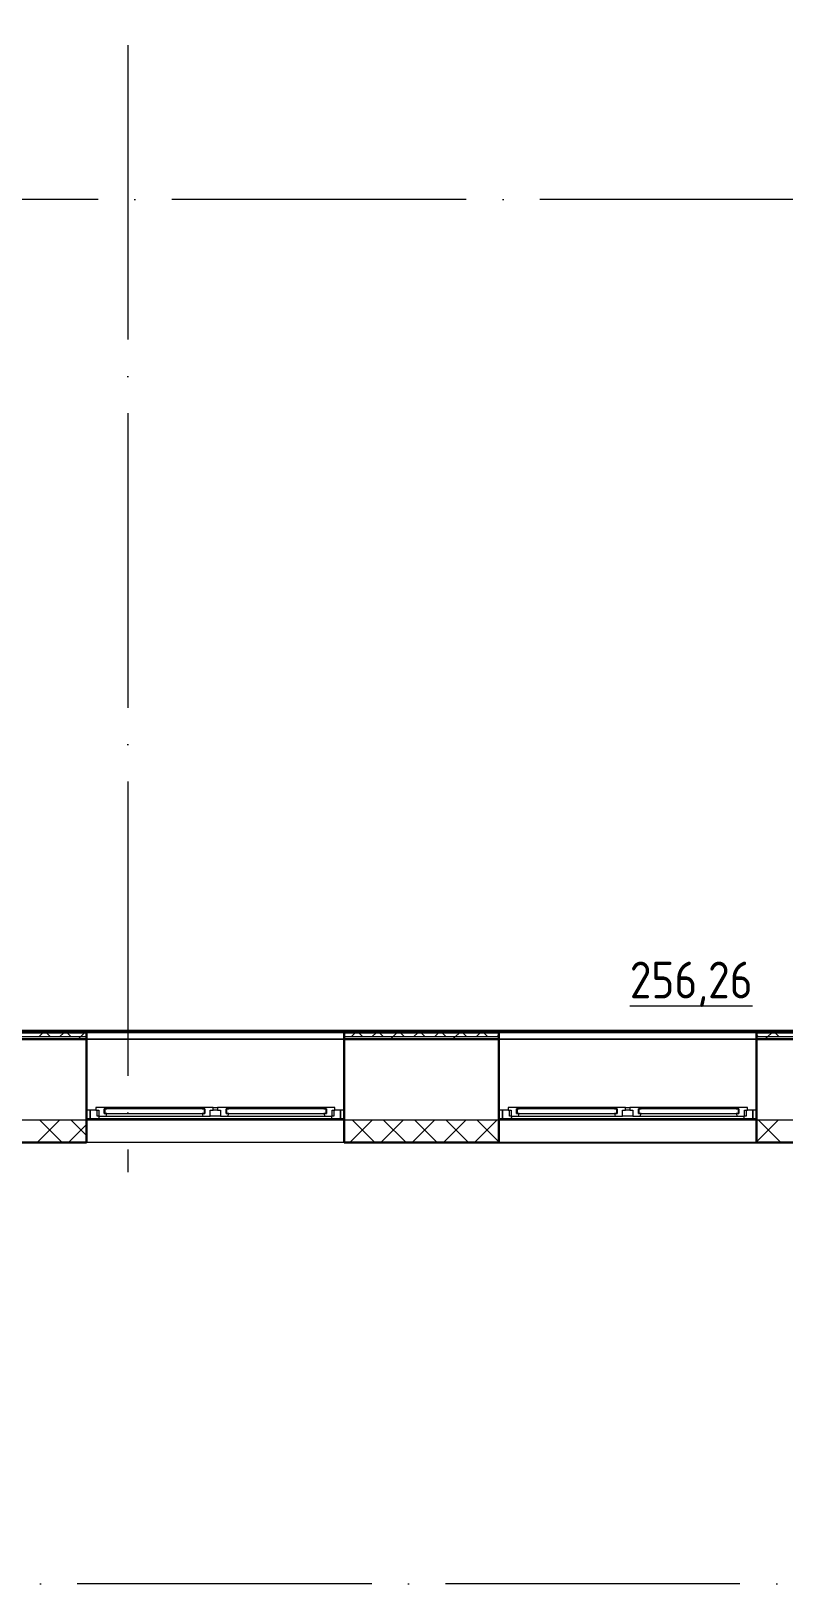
# Model space of a CAD drawing. Header units: millimetres. Extents: x -325553 to 627452, y -28539 to 738858.
# Drawn here: x 125610 to 130722, y 451179 to 461724 of the extents above; entities that cross this region are included whole.
import ezdxf

# ---------------------------------------------------------------- set-up
doc = ezdxf.new("R2010")
doc.units = ezdxf.units.MM
doc.linetypes.add('ADSK_Линия сетки', pattern=[25, 20, -2.5, 0, -2.5])
for name, color, linetype, lineweight in [('_ Окна', 7, 'Continuous', 9), ('Марки помещений', 252, 'Continuous', 20), ('Окна', 252, 'Continuous', 9), ('Оси', 252, 'Continuous', 9), ('Стены внутренние', 7, 'Continuous', 18), ('Стены наружные', 7, 'Continuous', 18), ('Стены штриховка', 7, 'Continuous', 9)]:
    doc.layers.add(name, color=color, linetype=linetype, lineweight=lineweight)
doc.styles.add('GOST Common_2', font='', dxfattribs={"width": 0.9, "height": 250})
doc.styles.get('GOST Common_2').set_extended_font_data('GOST type B')

# ---------------------------------------------------------------- blocks, each defined once
blk = doc.blocks.new('2 этаж')
at = {"layer": '_ Окна', "color": 251, "true_color": 0x636466}
for p, q in [((125271, 16479), (125246, 16479)), ((125271, 16421), (125271, 16479)), ((125369, 16487), (125366, 16487)), ((125366, 16487), (125366, 16455)), ((125366, 16455), (125369, 16455)), ((126046, 16487), (125369, 16487)), ((125369, 16487), (125369, 16455)), ((125369, 16455), (125369, 16487)), ((125369, 16455), (126046, 16455)), ((126046, 16455), (126046, 16487)), ((126046, 16487), (126046, 16455)), ((126049, 16487), (126046, 16487)), ((126046, 16455), (126049, 16455)), ((126049, 16455), (126049, 16487)), ((126196, 16487), (126193, 16487)), ((126193, 16487), (126193, 16455)), ((126193, 16455), (126196, 16455)), ((126873, 16487), (126196, 16487)), ((126196, 16487), (126196, 16455)), ((126196, 16455), (126196, 16487)), ((126196, 16455), (126873, 16455)), ((126873, 16455), (126873, 16487)), ((126873, 16487), (126873, 16455)), ((126876, 16487), (126873, 16487)), ((126873, 16455), (126876, 16455)), ((126876, 16455), (126876, 16487)), ((126996, 16479), (126971, 16479)), ((126971, 16479), (126971, 16421)), ((128071, 16479), (128046, 16479)), ((128071, 16421), (128071, 16479)), ((128169, 16487), (128166, 16487)), ((128166, 16487), (128166, 16455)), ((128166, 16455), (128169, 16455)), ((128846, 16487), (128169, 16487)), ((128169, 16487), (128169, 16455)), ((128169, 16455), (128169, 16487)), ((128169, 16455), (128846, 16455)), ((128846, 16455), (128846, 16487)), ((128846, 16487), (128846, 16455)), ((128849, 16487), (128846, 16487)), ((128846, 16455), (128849, 16455)), ((128849, 16455), (128849, 16487)), ((128996, 16487), (128993, 16487)), ((128993, 16487), (128993, 16455)), ((128993, 16455), (128996, 16455)), ((129673, 16487), (128996, 16487)), ((128996, 16487), (128996, 16455)), ((128996, 16455), (128996, 16487)), ((128996, 16455), (129673, 16455)), ((129673, 16455), (129673, 16487)), ((129673, 16487), (129673, 16455)), ((129676, 16487), (129673, 16487)), ((129673, 16455), (129676, 16455)), ((129676, 16455), (129676, 16487)), ((129796, 16479), (129771, 16479)), ((129771, 16479), (129771, 16421)), ((125246, 16421), (125271, 16421)), ((126971, 16421), (126996, 16421)), ((128046, 16421), (128071, 16421)), ((129771, 16421), (129796, 16421))]:
    blk.add_line(p, q, dxfattribs=at)
at = {"layer": '_ Окна', "color": 251, "lineweight": 18, "true_color": 0x636466}
for p, q in [((125309, 16479), (125271, 16479)), ((125271, 16479), (125271, 16421)), ((125365, 16496), (125309, 16496)), ((125309, 16496), (125309, 16479)), ((125309, 16479), (125329, 16479)), ((125317, 16438), (125317, 16479)), ((125329, 16479), (125329, 16438)), ((125366, 16495), (125365, 16496)), ((125367, 16496), (125366, 16495)), ((125366, 16455), (125366, 16487)), ((125366, 16487), (125384, 16487)), ((125384, 16455), (125366, 16455)), ((125382, 16496), (125367, 16496)), ((125379, 16438), (125384, 16455)), ((125384, 16487), (125382, 16496)), ((126033, 16496), (126031, 16487)), ((126031, 16487), (126049, 16487)), ((126049, 16455), (126031, 16455)), ((126031, 16455), (126036, 16438)), ((126048, 16496), (126033, 16496)), ((126049, 16495), (126048, 16496)), ((126050, 16496), (126049, 16495)), ((126049, 16487), (126049, 16455)), ((126106, 16496), (126050, 16496)), ((126086, 16438), (126086, 16479)), ((126086, 16479), (126106, 16479)), ((126106, 16479), (126106, 16496)), ((126192, 16496), (126136, 16496)), ((126136, 16496), (126136, 16479)), ((126136, 16479), (126156, 16479)), ((126156, 16479), (126156, 16438)), ((126193, 16495), (126192, 16496)), ((126194, 16496), (126193, 16495)), ((126193, 16455), (126193, 16487)), ((126193, 16487), (126211, 16487)), ((126211, 16455), (126193, 16455)), ((126209, 16496), (126194, 16496)), ((126206, 16438), (126211, 16455)), ((126211, 16487), (126209, 16496)), ((126860, 16496), (126858, 16487)), ((126858, 16487), (126876, 16487)), ((126876, 16455), (126858, 16455)), ((126858, 16455), (126863, 16438)), ((126875, 16496), (126860, 16496)), ((126876, 16495), (126875, 16496)), ((126877, 16496), (126876, 16495)), ((126876, 16487), (126876, 16455)), ((126933, 16496), (126877, 16496)), ((126913, 16438), (126913, 16479)), ((126913, 16479), (126933, 16479)), ((126925, 16479), (126925, 16438)), ((126933, 16479), (126933, 16496)), ((126971, 16479), (126933, 16479)), ((126971, 16421), (126971, 16479)), ((128109, 16479), (128071, 16479)), ((128071, 16479), (128071, 16421)), ((128165, 16496), (128109, 16496)), ((128109, 16496), (128109, 16479)), ((128109, 16479), (128129, 16479)), ((128117, 16438), (128117, 16479)), ((128129, 16479), (128129, 16438)), ((128166, 16495), (128165, 16496)), ((128167, 16496), (128166, 16495)), ((128166, 16455), (128166, 16487)), ((128166, 16487), (128184, 16487)), ((128184, 16455), (128166, 16455)), ((128182, 16496), (128167, 16496)), ((128179, 16438), (128184, 16455)), ((128184, 16487), (128182, 16496)), ((128833, 16496), (128831, 16487)), ((128831, 16487), (128849, 16487)), ((128849, 16455), (128831, 16455)), ((128831, 16455), (128836, 16438)), ((128848, 16496), (128833, 16496)), ((128849, 16495), (128848, 16496)), ((128850, 16496), (128849, 16495)), ((128849, 16487), (128849, 16455)), ((128906, 16496), (128850, 16496)), ((128886, 16438), (128886, 16479)), ((128886, 16479), (128906, 16479)), ((128906, 16479), (128906, 16496)), ((128992, 16496), (128936, 16496)), ((128936, 16496), (128936, 16479)), ((128936, 16479), (128956, 16479)), ((128956, 16479), (128956, 16438)), ((128993, 16495), (128992, 16496)), ((128994, 16496), (128993, 16495)), ((128993, 16455), (128993, 16487)), ((128993, 16487), (129011, 16487)), ((129011, 16455), (128993, 16455)), ((129009, 16496), (128994, 16496)), ((129006, 16438), (129011, 16455)), ((129011, 16487), (129009, 16496)), ((129660, 16496), (129658, 16487)), ((129658, 16487), (129676, 16487)), ((129676, 16455), (129658, 16455)), ((129658, 16455), (129663, 16438)), ((129675, 16496), (129660, 16496)), ((129676, 16495), (129675, 16496)), ((129677, 16496), (129676, 16495)), ((129676, 16487), (129676, 16455)), ((129733, 16496), (129677, 16496)), ((129713, 16438), (129713, 16479)), ((129713, 16479), (129733, 16479)), ((129725, 16479), (129725, 16438)), ((129733, 16479), (129733, 16496)), ((129771, 16479), (129733, 16479)), ((129771, 16421), (129771, 16479)), ((125271, 16421), (125330, 16421)), ((125329, 16438), (125317, 16438)), ((125329, 16438), (125379, 16438)), ((125330, 16421), (125335, 16438)), ((126036, 16438), (126086, 16438)), ((126156, 16438), (126206, 16438)), ((126863, 16438), (126913, 16438)), ((126907, 16438), (126912, 16421)), ((126912, 16421), (126971, 16421)), ((126925, 16438), (126913, 16438)), ((128071, 16421), (128130, 16421)), ((128129, 16438), (128117, 16438)), ((128129, 16438), (128179, 16438)), ((128130, 16421), (128135, 16438)), ((128836, 16438), (128886, 16438)), ((128956, 16438), (129006, 16438)), ((129663, 16438), (129713, 16438)), ((129707, 16438), (129712, 16421)), ((129712, 16421), (129771, 16421)), ((129725, 16438), (129713, 16438))]:
    blk.add_line(p, q, dxfattribs=at)
at = {"layer": 'Окна', "color": 251, "true_color": 0x636466}
for p, q in [((125367, 16496), (125365, 16496)), ((126033, 16496), (125382, 16496)), ((126050, 16496), (126048, 16496)), ((126106, 16496), (126136, 16496)), ((126136, 16479), (126106, 16479)), ((126194, 16496), (126192, 16496)), ((126860, 16496), (126209, 16496)), ((126877, 16496), (126875, 16496)), ((128167, 16496), (128165, 16496)), ((128833, 16496), (128182, 16496)), ((128850, 16496), (128848, 16496)), ((128906, 16496), (128936, 16496)), ((128936, 16479), (128906, 16479)), ((128994, 16496), (128992, 16496)), ((129660, 16496), (129009, 16496)), ((129677, 16496), (129675, 16496)), ((125330, 16421), (126912, 16421)), ((125379, 16438), (126036, 16438)), ((126156, 16438), (126086, 16438)), ((126206, 16438), (126863, 16438)), ((128130, 16421), (129712, 16421)), ((128179, 16438), (128836, 16438)), ((128956, 16438), (128886, 16438)), ((129006, 16438), (129663, 16438))]:
    blk.add_line(p, q, dxfattribs=at)
at = {"layer": 'Оси', "color": 251, "linetype": 'ADSK_Линия сетки', "ltscale": 100, "true_color": 0x636466}
for p, q in [((125526, 33711), (125526, 16057)), ((165326, 22661), (93566, 22661)), ((165326, 16961), (93604, 16961)), ((139683, 13261), (93566, 13261))]:
    blk.add_line(p, q, dxfattribs=at)
at = {"layer": 'Стены внутренние', "color": 251, "lineweight": 30, "true_color": 0x636466}
for p, q in [((124176, 16961), (125246, 16961)), ((125246, 16961), (125246, 16259)), ((126996, 16961), (128046, 16961)), ((126996, 16961), (126996, 16259)), ((128046, 16961), (128046, 16259)), ((129796, 16961), (130116, 16961)), ((129796, 16961), (129796, 16259)), ((124176, 16259), (125246, 16259)), ((126996, 16259), (128046, 16259)), ((130724, 16259), (129796, 16259))]:
    blk.add_line(p, q, dxfattribs=at)
at = {"layer": 'Стены внутренние', "color": 251, "true_color": 0x636466}
for p, q in [((125246, 16961), (126996, 16961)), ((128046, 16961), (129796, 16961)), ((130724, 16411), (122431, 16411)), ((126996, 16259), (125246, 16259)), ((129796, 16259), (128046, 16259))]:
    blk.add_line(p, q, dxfattribs=at)
at = {"layer": 'Стены внутренние', "color": 251, "linetype": 'Continuous', "lineweight": 9, "true_color": 0x636466}
for p, q in [((124913, 16261), (125063, 16411)), ((125079, 16261), (124929, 16411)), ((125126, 16261), (125246, 16381)), ((125244, 16308), (125141, 16411)), ((127035, 16261), (127185, 16411)), ((127201, 16261), (127051, 16411)), ((127247, 16261), (127397, 16411)), ((127413, 16261), (127263, 16411)), ((127459, 16261), (127609, 16411)), ((127625, 16261), (127475, 16411)), ((127671, 16261), (127821, 16411)), ((127837, 16261), (127687, 16411)), ((127883, 16261), (128033, 16411)), ((128044, 16266), (127899, 16411)), ((129798, 16266), (129943, 16411)), ((129958, 16261), (129808, 16411)), ((125052, 16261), (125051, 16259)), ((126998, 16299), (126996, 16302)), ((127751, 16261), (127749, 16259)), ((128046, 16313), (128044, 16316)), ((129954, 16259), (129953, 16261))]:
    blk.add_line(p, q, dxfattribs=at)
at = {"layer": 'Стены наружные', "color": 251, "lineweight": 30, "true_color": 0x636466}
for p, q in [((130071, 17016), (112936, 17016)), ((112936, 17011), (130071, 17011)), ((124176, 17006), (125246, 17006)), ((125246, 17006), (125246, 16961)), ((126996, 17006), (128046, 17006)), ((126996, 17006), (126996, 16961)), ((128046, 17006), (128046, 16961)), ((129796, 17006), (130071, 17006)), ((129796, 17006), (129796, 16961)), ((124176, 16961), (125246, 16961)), ((126996, 16961), (128046, 16961)), ((130236, 16961), (129796, 16961))]:
    blk.add_line(p, q, dxfattribs=at)
at = {"layer": 'Стены наружные', "color": 251, "linetype": 'Continuous', "lineweight": 9, "true_color": 0x636466}
for p, q in [((124921, 16976), (124951, 17006)), ((125001, 16976), (124971, 17006)), ((125063, 16976), (125093, 17006)), ((125142, 16976), (125112, 17006)), ((125204, 16976), (125234, 17006)), ((127043, 16976), (127073, 17006)), ((127122, 16976), (127092, 17006)), ((127184, 16976), (127214, 17006)), ((127263, 16976), (127233, 17006)), ((127326, 16976), (127356, 17006)), ((127405, 16976), (127375, 17006)), ((127467, 16976), (127497, 17006)), ((127546, 16976), (127516, 17006)), ((127608, 16976), (127638, 17006)), ((127688, 16976), (127658, 17006)), ((127750, 16976), (127780, 17006)), ((127829, 16976), (127799, 17006)), ((127891, 16976), (127921, 17006)), ((127971, 16976), (127941, 17006)), ((128033, 16976), (128046, 16989)), ((129809, 16976), (129796, 16989)), ((129871, 16976), (129901, 17006)), ((129950, 16976), (129920, 17006)), ((125189, 16961), (125204, 16976)), ((127311, 16961), (127326, 16976)), ((127735, 16961), (127750, 16976)), ((129856, 16961), (129871, 16976))]:
    blk.add_line(p, q, dxfattribs=at)
at = {"layer": 'Стены наружные', "color": 251, "true_color": 0x636466}
for p, q in [((125246, 17006), (126996, 17006)), ((128046, 17006), (129796, 17006)), ((126996, 16961), (125246, 16961)), ((129796, 16961), (128046, 16961)), ((127501, 16254), (127501, 16259)), ((130341, 16254), (127501, 16254)), ((128046, 16259), (129796, 16259)), ((128046, 16259), (128046, 16254)), ((129796, 16254), (129796, 16259))]:
    blk.add_line(p, q, dxfattribs=at)
at = {"layer": 'Стены штриховка', "color": 251, "true_color": 0x636466}
for p, q in [((125246, 16976), (124176, 16976)), ((128046, 16976), (126996, 16976)), ((130071, 16976), (129796, 16976)), ((125244, 16261), (124178, 16261)), ((125246, 16335), (125244, 16335)), ((125244, 16335), (125244, 16261)), ((126998, 16335), (126996, 16335)), ((126998, 16261), (126998, 16335)), ((128044, 16261), (126998, 16261)), ((128046, 16335), (128044, 16335)), ((128044, 16335), (128044, 16261)), ((129798, 16335), (129796, 16335)), ((129798, 16261), (129798, 16335)), ((130726, 16261), (129798, 16261))]:
    blk.add_line(p, q, dxfattribs=at)
at = {"layer": 'Марки помещений', "color": 251, "true_color": 0x636466, "style": 'GOST Common_2', "width": 0.9}
blk.add_text('%%U256,26', height=250, dxfattribs=at).set_placement((128935, 17237))

msp = doc.modelspace()

# ---------------------------------------------------------------- block references
msp.add_blockref('2 этаж', (740.6, 437918.3))

doc.saveas('drawing.dxf')
